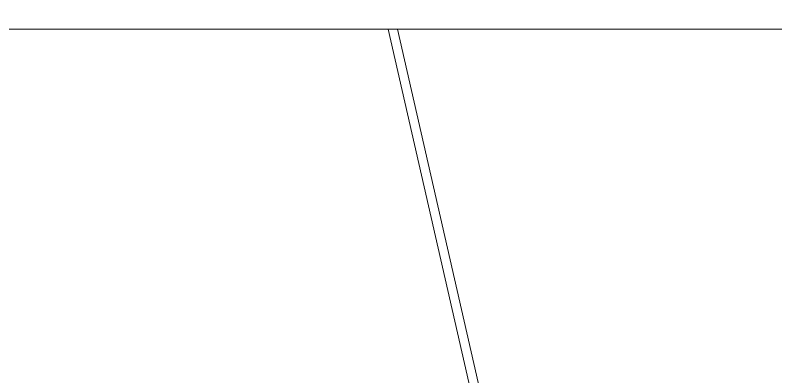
# Model space of a CAD drawing. Header units: millimetres. Extents: x 1587714 to 3094800, y -694377 to -413614.
# Drawn here: x 2353264 to 2354062, y -550561 to -550181 of the extents above; entities that cross this region are included whole.
import ezdxf

# ---------------------------------------------------------------- set-up
doc = ezdxf.new("R2010")
doc.units = ezdxf.units.MM

# ---------------------------------------------------------------- blocks, each defined once
blk = doc.blocks.new('poste RT1 vista lateral')
at = {"color": 7, "linetype": 'Continuous', "lineweight": 15}
for p, q in [((-1219.7942, 8549.7792), (0, 8549.7792)), ((-808.6571, 8549.7792), (-674.6994, 7961.8943)), ((-665.3393, 7964.0276), (-798.811, 8549.7792))]:
    blk.add_line(p, q, dxfattribs=at)

msp = doc.modelspace()

# ---------------------------------------------------------------- linework, layer by layer
at = {"color": 5}
msp.add_arc((2329906.2827, -169329.9127), 381161.6973, 266.324495798, 273.656697268, dxfattribs=at)
at = {"color": 4}
msp.add_arc((2329812.6493, -174436.0401), 376039.5661, 266.337515646, 273.672012929, dxfattribs=at)

# ---------------------------------------------------------------- block references
msp.add_blockref('poste RT1 vista lateral', (2354464.0477, -558745.6049))

doc.saveas('drawing.dxf')
